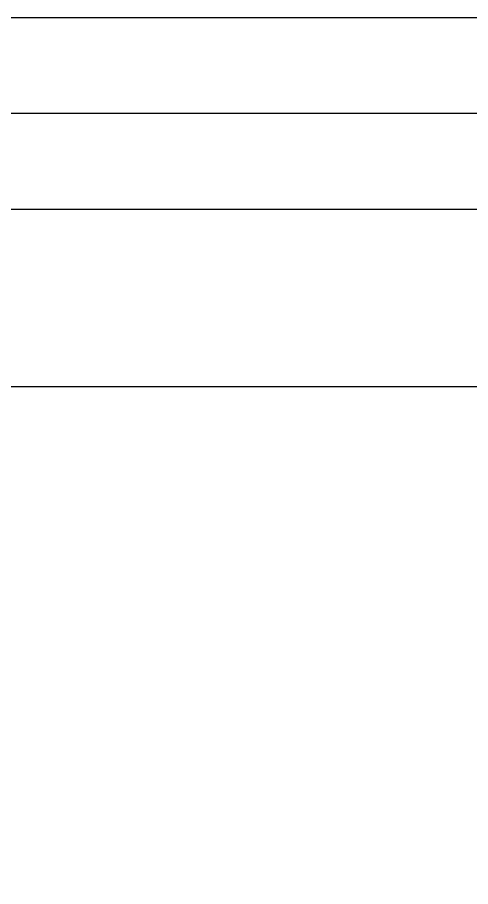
# Model space of a CAD drawing. Header units: inches. Extents: x 6322 to 85903, y -36042 to 7673.
# Drawn here: x 69569 to 69973, y -4271 to -3497 of the extents above; entities that cross this region are included whole.
import ezdxf

# ---------------------------------------------------------------- set-up
doc = ezdxf.new("R2010")
doc.units = ezdxf.units.IN
doc.header["$LTSCALE"] = 10
doc.linetypes.add('Amconstr', pattern=[9999, 9999, 0])
doc.layers.add('CKS_PROPERTY LINE', color=5, linetype='Continuous')
doc.layers.add('MS GATE', color=1, linetype='Continuous')

# ---------------------------------------------------------------- blocks, each defined once
blk = doc.blocks.new('admin enlclave road')
at = {"layer": 'CKS_PROPERTY LINE', "color": 0, "lineweight": -3}
for points in [[(44506.235, -5452.659, -0.129079), (44596.299, -5415.286), (44861.356, -5378.856)], [(44506.418, -5454.709, -0.129228), (44596.572, -5417.268), (44861.534, -5380.851)], [(44506.6, -5456.758, -0.129377), (44596.844, -5419.249), (44861.712, -5382.845)], [(44506.938, -5460.551, -0.129654), (44597.348, -5422.915), (44862.04, -5386.535)]]:
    blk.add_lwpolyline(points, format="xyb", dxfattribs=at)

msp = doc.modelspace()

# ---------------------------------------------------------------- block references
at = {"layer": 'MS GATE', "linetype": 'Amconstr', "lineweight": 25, "xscale": 42.66674600251998, "yscale": 42.66674600251998, "zscale": 42.66674600251998, "rotation": 352.174150691152}
msp.add_blockref('admin enlclave road', (-1794383.54152, 484490.75316), dxfattribs=at)

# ---------------------------------------------------------------- next in the draw order: linework, layer by layer
at = {"linetype": 'Amconstr', "lineweight": 25}
msp.add_circle((60708.4733, -17819.81171), 18222, dxfattribs=at)

doc.saveas('drawing.dxf')
